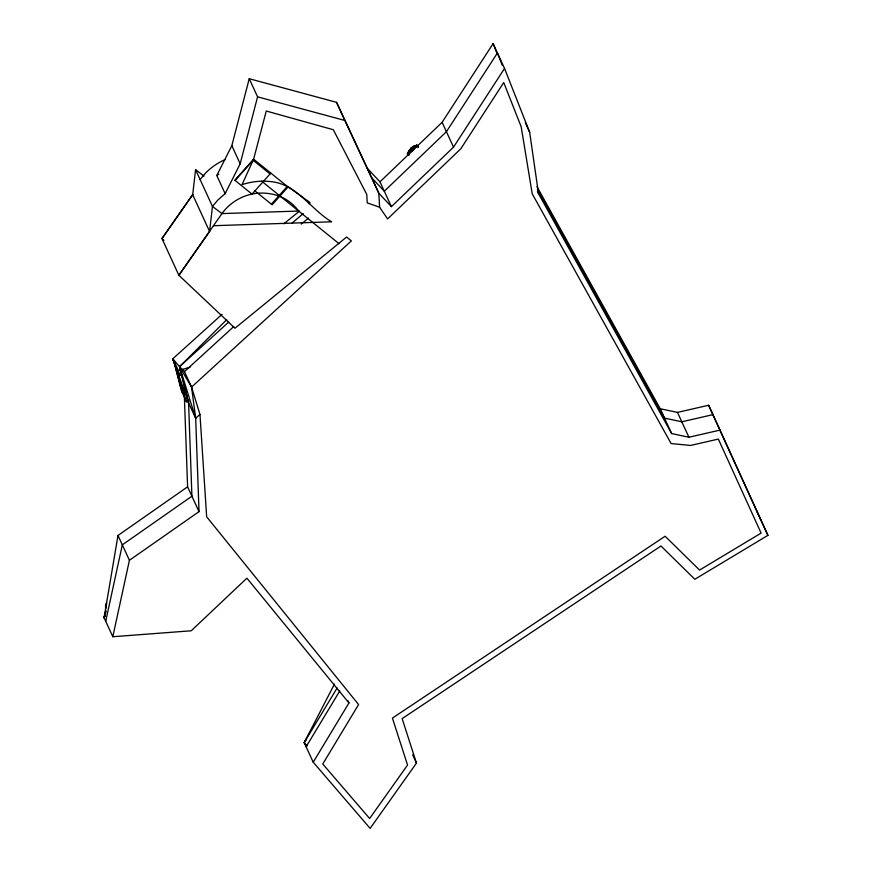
<?xml version="1.0" encoding="UTF-8"?>
<svg xmlns="http://www.w3.org/2000/svg" width="872" height="872" viewBox="0 0 872 872"><rect width="100%" height="100%" fill="white"/><g stroke="black" fill="none" stroke-linecap="round" stroke-linejoin="round"><path stroke-width="1.31" d="M536.967 186.641L660.224 408.75L677.479 412.402L708.631 405.262L767.927 535.343L694.831 579.27L660.965 545.992L402.145 718.615L416.467 763.12L370.131 828.4L313.222 762.215L348.953 702.952L246.907 578.18L191.23 630.783L112.815 636.724L129.416 560.282L199.023 511.646L195.677 418.266L191.568 387.07L351.372 240.901L346.587 237.031L234.971 328.232L178.869 275.269L161.974 238.536L192.69 194.718L195.579 169.68L203.994 176.068M370.458 175.076L336.538 102.329L249.229 78.709L257.578 96.847L240.181 163.805L225.14 193.649L217.935 199.928L212.463 206.413L221.935 213.596L298.649 211.046A47.11 44.156 -24.7 0 0 282.168 197.421C273.11 193.279 262.886 192.123 253.098 193.846A47.11 44.156 -24.7 0 0 221.935 213.596L178.869 275.269L209.585 231.451L212.463 206.413L195.579 169.68M184.308 394.798L187.6 486.827L118.003 535.463L104.073 617.736L112.815 636.724M105.719 621.289L122.32 544.847L191.916 496.212L188.581 402.831L179.545 366.698L172.776 358.806L222.088 314.323M105.894 610.367L104.073 617.736L105.392 615.621M225.14 193.649L216.79 175.512L231.832 145.668L249.229 78.709M414.571 146.365L416.609 144.959L418.375 146.681M408.99 154.268A1.995 0.654 -45.8 0 1 410.123 152.24A1.995 0.654 -45.8 0 1 411.878 151.543L412.5 150.594L411.181 150.943A3.085 1.014 -45.8 0 0 408.881 153.123L408.488 153.723A3.085 1.014 -45.8 0 0 408.216 155.031L407.671 153.843L415.028 146.42L416.598 145.341L418.048 146.856M416.598 145.341L407.671 153.843L408.979 152.197M416.609 144.959L418.353 146.769M106.024 611.621L104.073 617.736L105.098 615.567M411.148 147.924L408.347 151.706M411.453 148.011C403.485 159.129 413.949 142.518 415.127 146.779M414.767 145.624L411.246 147.826M334.445 684.095L304.154 742.661L306.846 745.756M337.137 687.975L304.154 742.661L306.464 739.293M306.116 746.77L339.753 690.995M504.528 68.43L453.527 147.139L391.408 206.653L379.985 181.834L442.104 122.32L493.116 43.6L504.528 68.43L529.664 132.217L538.504 193.649L671.636 433.569L688.902 437.232L720.054 430.092M192.723 194.511L161.974 238.536L163.936 240.389M200.102 179.523L205.574 173.038A59.656 55.906 -24.7 0 1 225.194 159.543M235.091 180.45L253.131 160.263M270.821 173.081L252.03 194.129L234.819 180.232L253.621 159.184L266.265 111.027L333.3 129.721L366.763 194.423L367.254 202.904L379.614 207.231L387.604 218.916L460.808 148.785L503.744 82.524L521.194 126.822L532.225 193.813L671.135 443.586L690.602 445.439L718.343 439.085L761.103 533.097L699.562 570.081L665.118 536.236L392.433 718.103L407.551 765.071L369.63 818.514L322.76 764.003L358.599 704.565L206.664 516.834L199.971 414.44L191.568 387.07L184.461 371.625L179.545 366.698L226.698 319.697M271.41 204.201L287.302 186.401M184.461 371.625L233.718 326.586M228.704 322.084L179.545 366.698L188.581 402.831M187.502 400.488L195.677 418.266L199.971 414.44M291.869 223.297L303.205 213.596M283.825 223.821L299.51 211.089M301.211 224.082L308.568 218.109M415.007 146.507L416.565 145.417L418.222 147.237M216.79 175.512L218.818 174.226M183.098 390.482L173.386 359.744M172.939 359.863L174.084 361.27L173.288 359.526L181.398 390.721L186.466 401.752L189.071 401.022M174.487 362.153L178.357 370.556L190.063 367.243M186.466 401.752L180.417 385.697L175.708 367.177L179.643 375.494L182.248 374.764M181.365 388.498L183.97 387.768M712.947 414.647L681.795 421.786L664.54 418.135L537.337 188.897M213.466 225.717L331.622 221.804C310.813 209.454 296.251 183.556 270.222 181.55C260.717 180.548 251.103 181.649 242.035 184.657L253.621 159.184L288.033 186.99L272.129 204.778L254.929 190.881M408.892 151.739L407.202 153.864L408.968 155.587M257.578 96.847L344.876 120.478L378.808 193.213L391.408 206.653M288.24 186.75L310.04 202.62L309.298 203.765L308.198 201.388M252.858 160.034L270.058 173.942M261.665 181.169L339.132 243.757M379.985 181.834L367.385 168.394L378.808 193.213L379.614 207.231M371.701 177.779L384.312 191.219L446.42 131.705L497.432 52.985L502.359 65.498M306.737 746.29L304.197 742.595L313.222 762.215M191.568 387.07L179.545 366.698L195.677 418.266M756.504 510.512L767.927 535.343M677.479 412.402L688.902 437.232M660.224 408.75L671.636 433.569M525.293 122.712L529.664 132.217M537.414 191.273L538.504 193.649M442.104 122.32L453.527 147.139M413.393 149.951L413.448 150.049A1.995 0.654 -45.8 0 1 414.582 148.022A1.995 0.654 -45.8 0 1 416.326 147.335M411.998 149.352L412.663 150.802L413.339 148.905A3.085 1.014 -45.8 0 1 415.628 146.736L416.173 146.452A3.085 1.014 -45.8 0 1 417.11 146.605M408.739 151.674L409.11 152.48M336.538 102.329L344.876 120.478M231.832 145.668L240.181 163.805M192.69 194.718L209.585 231.451M412.641 754.803L416.467 763.12M347.863 700.576L348.953 702.952M183.763 391.931L184.831 394.275M187.6 486.827L199.023 511.646M118.003 535.463L129.416 560.282M708.631 405.262L760.82 519.897M493.116 43.6L497.062 53.606M188.069 401.305L172.776 358.806L173.637 361.39M182.608 393.348L174.324 362.131M178.357 370.556L179.643 375.494M106.177 606.934A5.483 5.145 -24.7 0 1 106.526 604.252M106.068 607.108A5.483 5.145 -24.7 0 1 106.417 604.427M105.959 608.405A5.941 5.559 -24.7 0 1 106.689 602.792M106.21 606.934A5.178 4.851 -24.7 0 1 106.548 604.394M104.934 615.414L104.073 617.736L104.967 615.49"/></g></svg>
